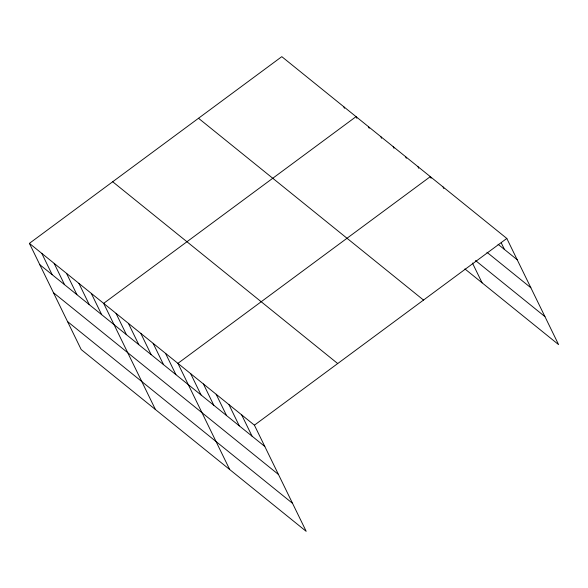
<?xml version="1.0" encoding="UTF-8"?>
<svg xmlns="http://www.w3.org/2000/svg" width="588" height="588" viewBox="0 0 588 588"><rect width="100%" height="100%" fill="white"/><g stroke="black" fill="none" stroke-linecap="round" stroke-linejoin="round"><path stroke-width="0.88" d="M29.4 243.373L254.413 425.168L306.201 531.346L81.188 349.551L29.4 243.373L281.799 56.654L506.812 238.449L558.6 344.627L464.902 268.929M254.413 425.168L506.812 238.449M498.08 244.307L517.205 259.756M486.945 252.281L530.868 287.767M475.516 260.535L544.944 316.623M198.509 118.269L423.522 300.071M112.69 181.751L337.71 363.553M39.793 264.681L264.813 446.476M53.457 292.684L278.469 474.487M67.524 321.54L292.545 503.343M501.255 242.903L504.453 249.459M443.058 186.94L443.859 188.579M431.107 178.282L430.306 176.643L177.914 363.355L229.695 469.533M472.451 263.049L482.094 282.821M417.928 166.639L418.73 168.278M405.558 156.643L406.352 158.282M393.181 146.64L393.982 148.279M380.803 136.644L381.605 138.283M368.426 126.648L369.227 128.287M356.85 118.284L356.056 116.644L103.657 303.364L155.445 409.542M343.679 106.648L344.472 108.288M241.668 414.871L252.061 436.178M228.916 404.566L239.309 425.874M216.163 394.261L226.556 415.569M203.411 383.964L213.804 405.272M190.659 373.659L201.052 394.967M165.537 353.359L175.93 374.666M153.159 343.363L163.552 364.67M140.782 333.359L151.175 354.667M128.404 323.363L138.797 344.671M116.034 313.36L126.427 334.675M91.28 293.368L101.673 314.676M78.902 283.365L89.295 304.68M66.525 273.369L76.918 294.676M54.155 263.373L64.548 284.68M41.777 253.369L52.17 274.677"/></g></svg>
